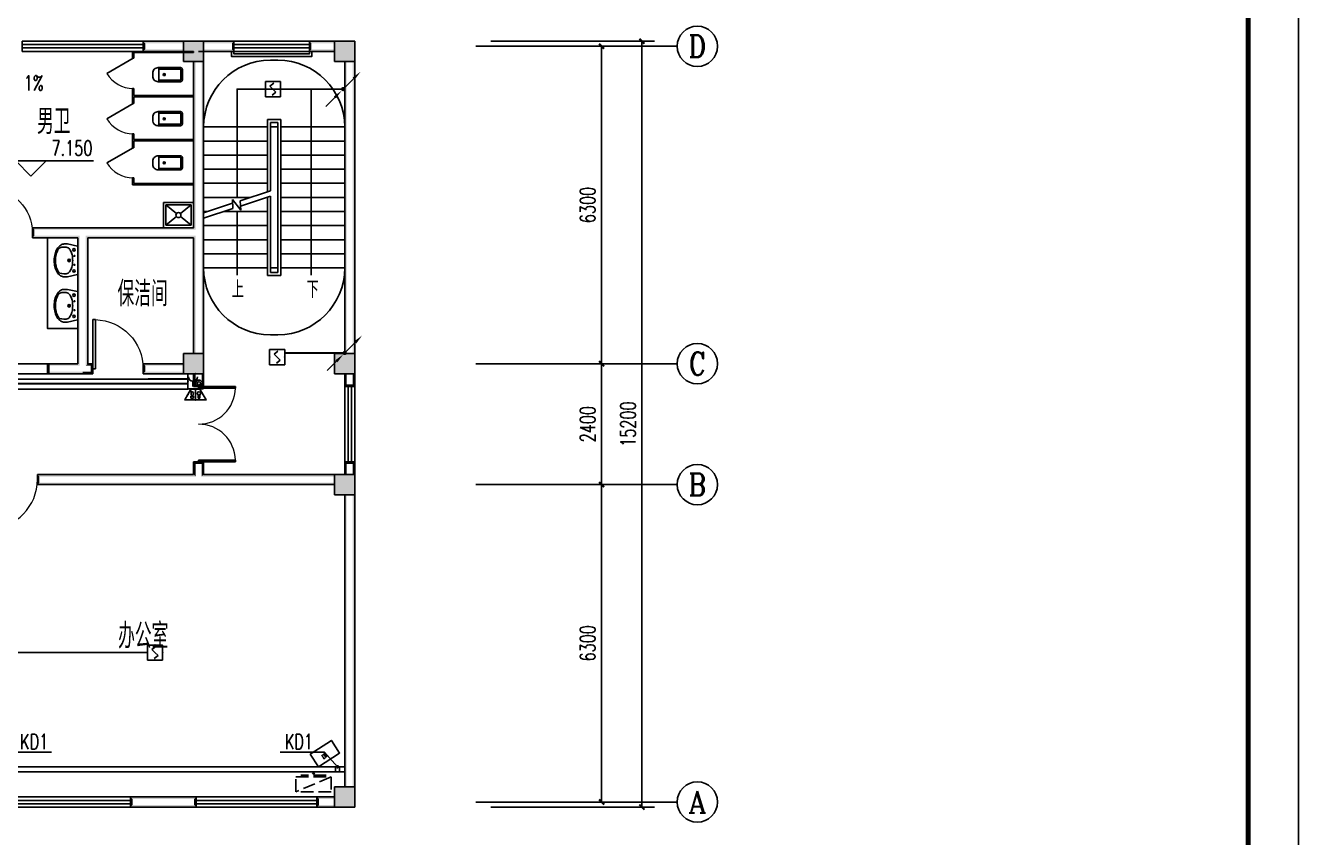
# Model space of a CAD drawing. Extents: x 6250600 to 6678662, y -692028 to -290561.
# Drawn here: x 6578165 to 6603438, y -497293 to -481174 of the extents above; entities that cross this region are included whole.
import ezdxf
from ezdxf.enums import TextEntityAlignment as Align

# ---------------------------------------------------------------- set-up
doc = ezdxf.new("R2010")
doc.units = 0
doc.header["$LTSCALE"] = 1000
doc.header["$MEASUREMENT"] = 0
doc.linetypes.add('DASH', pattern=[0.35, 0.25, -0.1])
doc.layers.get('0').update_dxf_attribs({"linetype": 'CONTINUOUS'})
doc.layers.get('Defpoints').update_dxf_attribs({"linetype": 'CONTINUOUS'})
for name, color, linetype in [('AXIS_TEXT', 7, 'CONTINUOUS'), ('EQUIP-消防', 3, 'CONTINUOUS'), ('LWIRE', 4, 'CONTINUOUS'), ('PUB_HATCH', 8, 'CONTINUOUS'), ('PUB_TITLE', 4, 'CONTINUOUS'), ('WIRE-消防', 5, 'CONTINUOUS'), ('WIRE-照明', 1, 'CONTINUOUS'), ('建筑底图', 251, 'CONTINUOUS')]:
    doc.layers.add(name, color=color, linetype=linetype)
doc.styles.add('_TCH_AXIS', font='COMPLEX', dxfattribs={"bigfont": 'GBCBIG'})
doc.styles.add('_TCH_DIM', font='SIMPLEX', dxfattribs={"bigfont": 'GBCBIG'})
doc.styles.add('_TCH_DIM_T3', font='SIMPLEX', dxfattribs={"width": 0.705882, "bigfont": 'GBCBIG'})
doc.styles.add('_TCH_LABEL', font='COMPLEX', dxfattribs={"bigfont": 'GBCBIG'})
doc.styles.add('COMPLEX', font='COMPLEX')
doc.styles.add('DIM_FONT', font='SIMPLEX', dxfattribs={"width": 0.7, "bigfont": 'GBCBIG'})
doc.styles.add('schuco', font='sceie.shx', dxfattribs={"width": 0.7, "bigfont": 'sceic.shx'})
doc.styles.get("Standard").update_dxf_attribs({"font": 'GBENOR', "bigfont": 'GBCBIG'})
doc.styles.add('TG_LINETYPE', font='SIMPLEX', dxfattribs={"width": 0.8, "height": 3, "bigfont": 'HZTXT'})
doc.linetypes.add('TG_F', pattern='A,2,-0.4,["F",TG_LINETYPE,S=0.1,R=0,X=-0.28,Y=-0.15],0', length=2.4)
doc.dimstyles.new('_TCH_ARCH&&100', dxfattribs={"dimtxt": 297.5, "dimasz": 100, "dimexe": 250, "dimexo": 300, "dimgap": 126.25, "dimtad": 1, "dimdec": 0, "dimzin": 0, "dimdsep": 46, "dimtxsty": '_TCH_DIM_T3', "dimblk": 'ARCHTICK', "dimcen": 0.09, "dimclrt": 7, "dimazin": 2, "dimtfac": 1, "dimtdec": 0, "dimtix": 1, "dimtmove": 2, "dimatfit": 3, "dimfxl": 0, "dimtolj": 1, "dimtzin": 0, "dimarcsym": 0})

# ---------------------------------------------------------------- blocks, each defined once
blk = doc.blocks.new('$Equip$00002649')
for p, q in [((-0.5, 0.5), (-0.5, -0.5)), ((0.5, 0.5), (-0.5, 0.5)), ((-0.2, 0.2), (0.05, 0.4)), ((0, 0), (-0.2, 0.2)), ((0, 0), (0.2, -0.2)), ((0.5, -0.5), (0.5, 0.5)), ((-0.5, -0.5), (0.5, -0.5)), ((0.2, -0.2), (-0.05, -0.4))]:
    blk.add_line(p, q)
at = {"const_width": 0.04}
blk.add_lwpolyline([(-0.5, 0.5), (0.5, 0.5), (0.5, -0.5), (-0.5, -0.5), (-0.5, 0.5), (0.5, 0.5)], dxfattribs=at)
for p in [(-0.5, 0), (0, 0.5), (0.5, 0), (0, -0.5)]:
    blk.add_point(p)
at = {"color": 7, "flags": 1}
for tag, height, p in [('A', 0.00002, (0, 0)), ('B', 0.4, (0.762, -0.208))]:
    blk.add_attdef(tag, text='', height=height, dxfattribs=at).set_placement(p, align=Align.MIDDLE_CENTER)
blk = doc.blocks.new('$equip$00002679')
for p, q in [((-0.3, 0.699), (-0.703, 0)), ((-0.703, 0), (0.703, 0)), ((-0.264, 0.249), (-0.304, 0.569)), ((-0.304, 0.569), (-0.128, 0.489)), ((-0.304, 0.249), (-0.304, 0.113)), ((-0.128, 0.249), (-0.304, 0.249)), ((-0.304, 0.113), (-0.128, 0.113)), ((0.3, 0.699), (-0.3, 0.699)), ((0.3, 0.699), (-0.3, 0.699)), ((-0.128, 0.489), (-0.168, 0.249)), ((-0.128, 0.113), (-0.128, 0.249)), ((0, 0.699), (0, 0)), ((0.174, 0.11), (0.174, 0.338)), ((0.294, 0.11), (0.174, 0.11)), ((0.294, 0.338), (0.294, 0.11)), ((0.703, 0), (0.3, 0.699))]:
    blk.add_line(p, q)
at = {"const_width": 0.0667}
for points in [[(-0.299, 0.699), (0.301, 0.699), (0.703, 0), (-0.702, 0), (-0.299, 0.699), (0.301, 0.699)], [(-0.3, 0.699), (0.3, 0.699), (0.703, 0), (-0.703, 0), (-0.3, 0.699), (0.3, 0.699)]]:
    blk.add_lwpolyline(points, dxfattribs=at)
blk.add_circle((0.234, 0.43), 0.111)
for p in [(-0.501, 0.349), (0, 0.699), (0, 0), (0.502, 0.349)]:
    blk.add_point(p)
at = {"color": 7, "flags": 1}
for tag, height, p in [('A', 0.00002, (0, 0)), ('B', 0.4, (0.961, 0.299))]:
    blk.add_attdef(tag, text='', height=height, dxfattribs=at).set_placement(p, align=Align.MIDDLE_CENTER)
blk = doc.blocks.new('$equip$00002655')
for p, q in [((-0.5, 1), (-0.5, 0)), ((0.5, 1), (-0.5, 1)), ((0.5, 0), (0.5, 1)), ((-0.5, 0), (0.5, 0)), ((-0.169, 0.5), (-0.169, 0.15))]:
    blk.add_line(p, q)
at = {"const_width": 0.0667}
blk.add_lwpolyline([(-0.5, 1), (0.5, 1), (0.5, 0), (-0.5, 0), (-0.5, 1), (0.5, 1)], dxfattribs=at)
for radius in [0.226, 0.113]:
    blk.add_circle((0.227, 0.36), radius)
blk.add_arc((-0.169, 0.8), 0.3, 180, 0)
for p in [(0, 1), (-0.5, 0.5), (0, 0), (0.5, 0.5)]:
    blk.add_point(p)
at = {"color": 7, "flags": 1}
for tag, height, p in [('A', 0.00002, (0, 0)), ('B', 0.4, (0.762, 0.292))]:
    blk.add_attdef(tag, text='', height=height, dxfattribs=at).set_placement(p, align=Align.MIDDLE_CENTER)
blk = doc.blocks.new('$TelecSys$00000081')
for p, q in [((0.104, 0.104), (0.104, 0.104)), ((-1.15, -1.15), (-0.55, -0.55)), ((-0.104, -0.104), (-0.104, -0.104))]:
    blk.add_line(p, q)
at = {"const_width": 0.142}
blk.add_lwpolyline([(0.071, 0, 1), (-0.071, 0, 1)], format="xyb", close=True, dxfattribs=at)
blk.add_solid([(-0.62, -0.48), (-0.48, -0.62), (-0.1, -0.1)])
at = {"width": 0.8, "flags": 9}
blk.add_attdef('A', (0, 0), '', height=0.00002, rotation=180, dxfattribs=at)
blk = doc.blocks.new('$TelecSys$00000079')
for p, q in [((0.7, 0.7), (0, 0)), ((0.104, 0.104), (0.104, 0.104)), ((-0.104, -0.104), (-0.104, -0.104))]:
    blk.add_line(p, q)
at = {"const_width": 0.142}
blk.add_lwpolyline([(-0.071, 0, 1), (0.071, 0, 1)], format="xyb", close=True, dxfattribs=at)
blk.add_solid([(0.63, 0.77), (0.77, 0.63), (1.15, 1.15)])
at = {"width": 0.8, "flags": 9}
blk.add_attdef('A', (0, 0), '', height=0.00002, dxfattribs=at)
blk = doc.blocks.new('_AXISO')
blk.add_circle((0, 0), 0.5)
at = {"layer": 'AXIS_TEXT', "style": 'COMPLEX', "width": 1.041667}
blk.add_attdef('A', text='', height=0.56, dxfattribs=at).set_placement((-0.25, -0.28), (0.25, -0.28), align=Align.FIT)
blk = doc.blocks.new('_LV12')
for p, q in [((-250, -50), (-39, -219)), ((39, -219), (250, -50)), ((-250, -450), (-39, -281)), ((39, -281), (250, -450))]:
    blk.add_line(p, q)
for points in [[(300, -500), (300, 0), (-300, 0), (-300, -500)], [(250, -450), (250, -50), (-250, -50), (-250, -450)]]:
    blk.add_lwpolyline(points, close=True)
blk.add_circle((0, -250), 50)
blk = doc.blocks.new('$plan$00000344')
for p, q in [((-280, -10), (-280, 0)), ((280, 0), (280, -10)), ((-251, -189), (-251, -186)), ((-248, -183), (-250, -185))]:
    blk.add_line(p, q)
for points in [[(-280, 0), (280, 0)], [(-326, -200), (-280, -5)], [(326, -204), (280, -5)]]:
    blk.add_lwpolyline(points)
for points in [[(-326, -200, 0.008223), (-326, -204, 0.149285)], [(253, -188, 0.098208), (193, -141, 0.066287), (110, -111, 0.052428), (0, -100, 0.052428), (-110, -111, 0.066287), (-193, -141, 0.093876), (-251, -186, 0.171377)], [(-326, -266, 0.149285), (-304, -337, 0.107079), (-231, -408, 0.075625), (-131, -450, 0.062436), (-1, -467, 0.062436), (130, -452, 0.075625), (230, -410, 0.107079), (304, -339, 0.149285), (326, -268, 0.005205), (326, -266, 0.086596)], [(-250, -358, 0.091341), (-193, -401, 0.066287), (-110, -431, 0.052428), (0, -442, 0.052428), (110, -431, 0.066287), (193, -401, 0.091756), (250, -358, 0.171377)]]:
    blk.add_lwpolyline(points, format="xyb")
at = {"flags": 128}
for points in [[(-326, -204), (-326, -268)], [(326, -204), (326, -268)]]:
    blk.add_lwpolyline(points, dxfattribs=at)
for points in [[(-253, -188, 0.172546), (-250, -358, 0.726395)], [(253, -188, -0.172546), (250, -358, -0.726395)]]:
    blk.add_lwpolyline(points, format="xyb", dxfattribs=at)
for centre, radius in [((-210, -75), 24), ((-210, -75), 24), ((-210, -75), 24), ((-90, -65), 10), ((0, -170), 25), ((90, -65), 10), ((210, -75), 24)]:
    blk.add_circle(centre, radius)
at = {"lineweight": 13}
blk.add_circle((0, -170), 15, dxfattribs=at)
blk.add_arc((-250, -186), 1, 131.3224, 180)
blk = doc.blocks.new('$lvtry$00000200')
at = {"color": 0}
for p, q in [((-110, -40), (-110, -470)), ((100, -30), (-100, -30)), ((110, -470), (110, -40))]:
    blk.add_line(p, q, dxfattribs=at)
blk.add_lwpolyline([(100, 0), (-100, 0, 0.414214), (-140, -40), (-140, -480, 0.414214), (-30, -590), (30, -590, 0.414214), (140, -480), (140, -40, 0.414214)], format="xyb", close=True, dxfattribs=at)
blk.add_lwpolyline([(140, -470), (-140, -470)], dxfattribs=at)
blk.add_circle((0, -359), 20, dxfattribs=at)
for centre, start, end in [((-100, -40), 90, 180), ((100, -40), 0, 90)]:
    blk.add_arc(centre, 10, start, end, dxfattribs=at)
for p in [(0, 0), (0, -359)]:
    blk.add_point(p, dxfattribs=at)
blk = doc.blocks.new('$TCHSYS$APDOOR2D')
blk.add_line((0.5, 0), (0, 0.866))
at = {"lineweight": 13}
blk.add_arc((0.5, 0), 1, 120, 180, dxfattribs=at)
blk = doc.blocks.new('A$C2E081725')
at = {"linetype": 'DASH'}
for p, q in [((700, 94), (0, 394)), ((600, 64), (100, 64)), ((138, 94), (138, 64)), ((350, 8), (327, 39)), ((350, 49), (350, 0)), ((350, 8), (373, 39)), ((563, 94), (563, 64))]:
    blk.add_line(p, q, dxfattribs=at)
blk.add_lwpolyline([(0, 394), (0, 94), (700, 94), (700, 394)], close=True, dxfattribs=at)
blk = doc.blocks.new('_ArchTick')
at = {"color": 0, "linetype": 'ByBlock', "const_width": 0.4}
blk.add_lwpolyline([(-0.5, -0.5), (0.5, 0.5)], dxfattribs=at)
blk = doc.blocks.new('*D579')
at = {"layer": 'Defpoints', "color": 0, "transparency": 16777216}
for p in [(6587103, -481488), (6590403, -481488), (6587103, -496688)]:
    blk.add_point(p, dxfattribs=at)
at = {"layer": '建筑底图', "color": 0, "lineweight": -2, "transparency": 16777216}
for p, q in [((6587403, -481488), (6590653, -481488)), ((6590403, -496688), (6590403, -481488)), ((6587403, -496688), (6590653, -496688))]:
    blk.add_line(p, q, dxfattribs=at)
at = {"layer": '建筑底图', "color": 0, "lineweight": -2, "transparency": 16777216, "xscale": 100, "yscale": 100, "zscale": 100}
for p, rotation in [((6590403, -481488), 90), ((6590403, -496688), 270)]:
    blk.add_blockref('_ArchTick', p, dxfattribs=dict(at, rotation=rotation))
at = {"layer": '建筑底图', "color": 7, "transparency": 16777216, "insert": (6590128, -489088), "char_height": 297.5, "attachment_point": 5, "rotation": 90, "style": '_TCH_DIM_T3'}
blk.add_mtext('\\A1;15200', dxfattribs=at)
blk = doc.blocks.new('*D580')
at = {"layer": 'Defpoints', "color": 0, "transparency": 16777216}
for p in [(6587103, -490288), (6589603, -490288), (6587103, -496588)]:
    blk.add_point(p, dxfattribs=at)
at = {"layer": '建筑底图', "color": 0, "lineweight": -2, "transparency": 16777216}
for p, q in [((6587403, -490288), (6589853, -490288)), ((6589603, -496588), (6589603, -490288)), ((6587403, -496588), (6589853, -496588))]:
    blk.add_line(p, q, dxfattribs=at)
at = {"layer": '建筑底图', "color": 0, "lineweight": -2, "transparency": 16777216, "xscale": 100, "yscale": 100, "zscale": 100}
for p, rotation in [((6589603, -490288), 90), ((6589603, -496588), 270)]:
    blk.add_blockref('_ArchTick', p, dxfattribs=dict(at, rotation=rotation))
at = {"layer": '建筑底图', "color": 7, "transparency": 16777216, "insert": (6589328, -493438), "char_height": 297.5, "attachment_point": 5, "rotation": 90, "style": '_TCH_DIM_T3'}
blk.add_mtext('\\A1;6300', dxfattribs=at)
blk = doc.blocks.new('*D581')
at = {"layer": 'Defpoints', "color": 0, "transparency": 16777216}
for p in [(6587103, -487888), (6589603, -487888), (6587103, -490288)]:
    blk.add_point(p, dxfattribs=at)
at = {"layer": '建筑底图', "color": 0, "lineweight": -2, "transparency": 16777216}
for p, q in [((6587403, -487888), (6589853, -487888)), ((6589603, -490288), (6589603, -487888)), ((6587403, -490288), (6589853, -490288))]:
    blk.add_line(p, q, dxfattribs=at)
at = {"layer": '建筑底图', "color": 0, "lineweight": -2, "transparency": 16777216, "xscale": 100, "yscale": 100, "zscale": 100}
for p, rotation in [((6589603, -487888), 90), ((6589603, -490288), 270)]:
    blk.add_blockref('_ArchTick', p, dxfattribs=dict(at, rotation=rotation))
at = {"layer": '建筑底图', "color": 7, "transparency": 16777216, "insert": (6589328, -489088), "char_height": 297.5, "attachment_point": 5, "rotation": 90, "style": '_TCH_DIM_T3'}
blk.add_mtext('\\A1;2400', dxfattribs=at)
blk = doc.blocks.new('*D582')
at = {"layer": 'Defpoints', "color": 0, "transparency": 16777216}
for p in [(6587103, -481588), (6589603, -481588), (6587103, -487888)]:
    blk.add_point(p, dxfattribs=at)
at = {"layer": '建筑底图', "color": 0, "lineweight": -2, "transparency": 16777216}
for p, q in [((6587403, -481588), (6589853, -481588)), ((6589603, -487888), (6589603, -481588)), ((6587403, -487888), (6589853, -487888))]:
    blk.add_line(p, q, dxfattribs=at)
at = {"layer": '建筑底图', "color": 0, "lineweight": -2, "transparency": 16777216, "xscale": 100, "yscale": 100, "zscale": 100}
for p, rotation in [((6589603, -481588), 90), ((6589603, -487888), 270)]:
    blk.add_blockref('_ArchTick', p, dxfattribs=dict(at, rotation=rotation))
at = {"layer": '建筑底图', "color": 7, "transparency": 16777216, "insert": (6589328, -484738), "char_height": 297.5, "attachment_point": 5, "rotation": 90, "style": '_TCH_DIM_T3'}
blk.add_mtext('\\A1;6300', dxfattribs=at)
blk = doc.blocks.new('$DorLib2D$00000002')
for p, q in [((-0.5, 0), (-0.5, 0.4875)), ((-0.475, 0.4875), (-0.5, 0.4875)), ((-0.475, 0), (-0.475, 0.4875)), ((0.475, 0), (0.475, 0.4875)), ((0.475, 0.4875), (0.5, 0.4875)), ((0.5, 0), (0.5, 0.4875)), ((-0.5, 0), (-0.475, 0)), ((0.5, 0), (0.475, 0))]:
    blk.add_line(p, q)
at = {"lineweight": 13}
for centre, start, end in [((-0.4875, 0), 0, 88.53072), ((0.4875, 0), 91.46928, 180)]:
    blk.add_arc(centre, 0.4875, start, end, dxfattribs=at)
blk = doc.blocks.new('_FZH')
blk.add_lwpolyline([(-0.5, -0.5), (0.5, -0.5), (0.5, 0.5), (-0.5, 0.5)], close=True)
at = {"layer": 'PUB_HATCH'}
blk.add_solid([(-0.5, -0.5), (0.5, -0.5), (-0.5, 0.5), (0.5, 0.5)], dxfattribs=at)
blk = doc.blocks.new('$DorLib2D$00000001')
for p, q in [((0.45, 0.975), (0.5, 0.975)), ((0.45, 0), (0.45, 0.975)), ((0.5, 0), (0.5, 0.975)), ((0.5, 0), (0.45, 0))]:
    blk.add_line(p, q)
at = {"lineweight": 13}
blk.add_arc((0.475, 0), 0.975, 91.4693, 180, dxfattribs=at)
blk = doc.blocks.new('$WINLIB2D$00000001')
at = {"color": 0}
for points in [[(-0.5, 0.5), (-0.5, -0.5)], [(-0.5, 0.5), (0.5, 0.5)], [(0.5, -0.5), (0.5, 0.5)], [(0.5, 0.167), (-0.5, 0.167)], [(0.5, -0.167), (-0.5, -0.167)], [(-0.5, -0.5), (0.5, -0.5)]]:
    blk.add_lwpolyline(points, dxfattribs=at)
blk = doc.blocks.new('$TCHSYS$WIN2D')
for p, q in [((-0.5, 0.5), (0.5, 0.5)), ((-0.5, 0.5), (-0.5, -0.5)), ((0.5, 0.5), (0.5, -0.5)), ((0.5, 0.167), (-0.5, 0.167)), ((0.5, -0.167), (-0.5, -0.167)), ((-0.5, -0.5), (0.5, -0.5))]:
    blk.add_line(p, q)

msp = doc.modelspace()

# ---------------------------------------------------------------- hatches: boundary and pattern name
at = {"layer": '建筑底图'}
for points in [[(6581302.6, -481527.6), (6581302.6, -481487.6), (6580502.6, -481487.6), (6580542.6, -481527.6)], [(6580502.6, -481487.6), (6580502.6, -481687.6), (6580542.6, -481647.6), (6580542.6, -481527.6)], [(6581302.6, -481687.6), (6581302.6, -481647.6), (6580542.6, -481647.6), (6580502.6, -481687.6)], [(6581702.6, -481487.6), (6581302.6, -481487.6), (6581342.6, -481527.6), (6581662.6, -481527.6)], [(6581302.6, -481487.6), (6581302.6, -481887.6), (6581342.6, -481847.6), (6581342.6, -481527.6)], [(6581702.6, -481887.6), (6581702.6, -481487.6), (6581662.6, -481527.6), (6581662.6, -481847.6)], [(6581702.6, -481487.6), (6581702.6, -481527.6), (6582262.6, -481527.6), (6582302.6, -481487.6)], [(6581702.6, -481647.6), (6581702.6, -481687.6), (6582302.6, -481687.6), (6582262.6, -481647.6)], [(6582302.6, -481687.6), (6582302.6, -481487.6), (6582262.6, -481527.6), (6582262.6, -481647.6)], [(6584302.6, -481527.6), (6584302.6, -481487.6), (6583802.6, -481487.6), (6583842.6, -481527.6)], [(6583802.6, -481487.6), (6583802.6, -481687.6), (6583842.6, -481647.6), (6583842.6, -481527.6)], [(6584302.6, -481687.6), (6584302.6, -481647.6), (6583842.6, -481647.6), (6583802.6, -481687.6)], [(6584702.6, -481487.6), (6584302.6, -481487.6), (6584342.6, -481527.6), (6584662.6, -481527.6)], [(6584302.6, -481487.6), (6584302.6, -481887.6), (6584342.6, -481847.6), (6584342.6, -481527.6)], [(6584702.6, -481887.6), (6584702.6, -481487.6), (6584662.6, -481527.6), (6584662.6, -481847.6)], [(6581302.6, -481887.6), (6581702.6, -481887.6), (6581662.6, -481847.6), (6581342.6, -481847.6)], [(6581542.6, -481887.6), (6581502.6, -481887.6), (6581502.6, -485187.6), (6581542.6, -485227.6)], [(6581702.6, -481887.6), (6581662.6, -481887.6), (6581662.6, -485287.6), (6581702.6, -485287.6)], [(6584302.6, -481887.6), (6584702.6, -481887.6), (6584662.6, -481847.6), (6584342.6, -481847.6)], [(6584502.6, -487687.6), (6584542.6, -487687.6), (6584542.6, -481887.6), (6584502.6, -481887.6)], [(6584662.6, -487687.6), (6584702.6, -487687.6), (6584702.6, -481887.6), (6584662.6, -481887.6)], [(6578802.6, -485187.6), (6578302.6, -485187.6), (6578342.6, -485227.6), (6578802.6, -485227.6)], [(6578302.6, -485187.6), (6578302.6, -485387.6), (6578342.6, -485347.6), (6578342.6, -485227.6)], [(6579302.6, -485187.6), (6578802.6, -485187.6), (6578802.6, -485227.6), (6579302.6, -485227.6)], [(6581502.6, -485187.6), (6579302.6, -485187.6), (6579302.6, -485227.6), (6581542.6, -485227.6)], [(6578302.6, -485387.6), (6578802.6, -485387.6), (6578802.6, -485347.6), (6578342.6, -485347.6)], [(6579202.6, -485387.6), (6578802.6, -485387.6), (6578802.6, -485347.6), (6579242.6, -485347.6)], [(6579202.6, -487887.6), (6579202.6, -485387.6), (6579242.6, -485347.6), (6579242.6, -487927.6)], [(6579402.6, -487887.6), (6579402.6, -485387.6), (6579362.6, -485347.6), (6579362.6, -487927.6)], [(6581502.6, -485387.6), (6579402.6, -485387.6), (6579362.6, -485347.6), (6581542.6, -485347.6)], [(6581502.6, -487687.6), (6581542.6, -487687.6), (6581542.6, -485347.6), (6581502.6, -485387.6)], [(6581662.6, -487687.6), (6581702.6, -487687.6), (6581702.6, -485287.6), (6581662.6, -485287.6)], [(6581702.6, -487687.6), (6581302.6, -487687.6), (6581342.6, -487727.6), (6581662.6, -487727.6)], [(6581302.6, -487687.6), (6581302.6, -488087.6), (6581342.6, -488047.6), (6581342.6, -487727.6)], [(6581702.6, -488087.6), (6581702.6, -487687.6), (6581662.6, -487727.6), (6581662.6, -488047.6)], [(6584702.6, -487687.6), (6584302.6, -487687.6), (6584342.6, -487727.6), (6584662.6, -487727.6)], [(6584302.6, -487687.6), (6584302.6, -488087.6), (6584342.6, -488047.6), (6584342.6, -487727.6)], [(6584702.6, -488087.6), (6584702.6, -487687.6), (6584662.6, -487727.6), (6584662.6, -488047.6)], [(6579202.6, -487887.6), (6578602.6, -487887.6), (6578602.6, -487927.6), (6579242.6, -487927.6)], [(6578602.6, -488087.6), (6578602.6, -487887.6), (6578642.6, -487887.6), (6578642.6, -488087.6)], [(6579502.6, -487887.6), (6579402.6, -487887.6), (6579362.6, -487927.6), (6579462.6, -487927.6)], [(6579502.6, -488087.6), (6579502.6, -487887.6), (6579462.6, -487927.6), (6579462.6, -488047.6)], [(6581302.6, -487927.6), (6581302.6, -487887.6), (6580502.6, -487887.6), (6580542.6, -487927.6)], [(6580502.6, -487887.6), (6580502.6, -488087.6), (6580542.6, -488047.6), (6580542.6, -487927.6)], [(6579302.6, -488087.6), (6578602.6, -488087.6), (6578602.6, -488047.6), (6579302.6, -488047.6)], [(6579302.6, -488087.6), (6579502.6, -488087.6), (6579462.6, -488047.6), (6579302.6, -488047.6)], [(6581302.6, -488087.6), (6581302.6, -488047.6), (6580542.6, -488047.6), (6580502.6, -488087.6)], [(6581302.6, -488087.6), (6581702.6, -488087.6), (6581662.6, -488047.6), (6581342.6, -488047.6)], [(6581542.6, -488087.6), (6581502.6, -488087.6), (6581502.6, -488337.6), (6581542.6, -488297.6)], [(6581702.6, -488087.6), (6581662.6, -488087.6), (6581662.6, -488297.6), (6581702.6, -488337.6)], [(6584302.6, -488087.6), (6584702.6, -488087.6), (6584662.6, -488047.6), (6584342.6, -488047.6)], [(6584542.6, -488087.6), (6584502.6, -488087.6), (6584502.6, -488337.6), (6584542.6, -488297.6)], [(6584702.6, -488087.6), (6584662.6, -488087.6), (6584662.6, -488297.6), (6584702.6, -488337.6)], [(6581502.6, -488337.6), (6581702.6, -488337.6), (6581662.6, -488297.6), (6581542.6, -488297.6)], [(6584502.6, -488337.6), (6584702.6, -488337.6), (6584662.6, -488297.6), (6584542.6, -488297.6)], [(6581702.6, -489837.6), (6581502.6, -489837.6), (6581542.6, -489877.6), (6581662.6, -489877.6)], [(6581502.6, -489837.6), (6581502.6, -490087.6), (6581542.6, -490127.6), (6581542.6, -489877.6)], [(6581702.6, -490087.6), (6581702.6, -489837.6), (6581662.6, -489877.6), (6581662.6, -490127.6)], [(6584702.6, -489837.6), (6584502.6, -489837.6), (6584542.6, -489877.6), (6584662.6, -489877.6)], [(6584502.6, -490087.6), (6584542.6, -490087.6), (6584542.6, -489877.6), (6584502.6, -489837.6)], [(6584662.6, -490087.6), (6584702.6, -490087.6), (6584702.6, -489837.6), (6584662.6, -489877.6)], [(6581502.6, -490087.6), (6578402.6, -490087.6), (6578442.6, -490127.6), (6581542.6, -490127.6)], [(6578402.6, -490087.6), (6578402.6, -490287.6), (6578442.6, -490247.6), (6578442.6, -490127.6)], [(6578402.6, -490287.6), (6581602.6, -490287.6), (6581602.6, -490247.6), (6578442.6, -490247.6)], [(6584302.6, -490287.6), (6584302.6, -490247.6), (6581602.6, -490247.6), (6581602.6, -490287.6)], [(6584302.6, -490127.6), (6584302.6, -490087.6), (6581702.6, -490087.6), (6581662.6, -490127.6)], [(6584702.6, -490087.6), (6584302.6, -490087.6), (6584342.6, -490127.6), (6584662.6, -490127.6)], [(6584302.6, -490087.6), (6584302.6, -490487.6), (6584342.6, -490447.6), (6584342.6, -490127.6)], [(6584702.6, -490487.6), (6584702.6, -490087.6), (6584662.6, -490127.6), (6584662.6, -490447.6)], [(6584302.6, -490487.6), (6584702.6, -490487.6), (6584662.6, -490447.6), (6584342.6, -490447.6)], [(6584502.6, -496287.6), (6584542.6, -496287.6), (6584542.6, -490487.6), (6584502.6, -490487.6)], [(6584662.6, -496287.6), (6584702.6, -496287.6), (6584702.6, -490487.6), (6584662.6, -490487.6)], [(6584702.6, -496287.6), (6584302.6, -496287.6), (6584342.6, -496327.6), (6584662.6, -496327.6)], [(6584302.6, -496287.6), (6584302.6, -496687.6), (6584342.6, -496647.6), (6584342.6, -496327.6)], [(6584702.6, -496687.6), (6584702.6, -496287.6), (6584662.6, -496327.6), (6584662.6, -496647.6)], [(6580902.6, -496487.6), (6580252.6, -496487.6), (6580292.6, -496527.6), (6580902.6, -496527.6)], [(6580252.6, -496487.6), (6580252.6, -496687.6), (6580292.6, -496647.6), (6580292.6, -496527.6)], [(6581552.6, -496487.6), (6580902.6, -496487.6), (6580902.6, -496527.6), (6581512.6, -496527.6)], [(6581552.6, -496687.6), (6581552.6, -496487.6), (6581512.6, -496527.6), (6581512.6, -496647.6)], [(6584302.6, -496527.6), (6584302.6, -496487.6), (6583952.6, -496487.6), (6583992.6, -496527.6)], [(6583952.6, -496487.6), (6583952.6, -496687.6), (6583992.6, -496647.6), (6583992.6, -496527.6)], [(6580252.6, -496687.6), (6580902.6, -496687.6), (6580902.6, -496647.6), (6580292.6, -496647.6)], [(6580902.6, -496687.6), (6581552.6, -496687.6), (6581512.6, -496647.6), (6580902.6, -496647.6)], [(6584302.6, -496687.6), (6584302.6, -496647.6), (6583992.6, -496647.6), (6583952.6, -496687.6)], [(6584302.6, -496687.6), (6584702.6, -496687.6), (6584662.6, -496647.6), (6584342.6, -496647.6)]]:
    msp.add_hatch(color=256, dxfattribs=at).paths.add_polyline_path(points)

# ---------------------------------------------------------------- linework, layer by layer
at = {"layer": 'PUB_TITLE', "color": 4}
msp.add_lwpolyline([(6544037.7, -512141.8), (6603437.7, -512141.8), (6603437.7, -470141.8), (6544037.7, -470141.8)], close=True, dxfattribs=at)
at = {"layer": 'PUB_TITLE', "color": 4, "const_width": 100}
msp.add_lwpolyline([(6546537.7, -511141.8), (6602437.7, -511141.8), (6602437.7, -471141.8), (6546537.7, -471141.8)], close=True, dxfattribs=at)
at = {"layer": 'WIRE-消防', "color": 5, "linetype": 'Continuous', "const_width": 35}
for points in [[(6584502.6, -482437.6), (6583227.9, -482437.6)], [(6584502.6, -487674.4), (6583313.1, -487674.4)], [(6570628.5, -488391), (6581397.4, -488391)], [(6580577.1, -493621.6), (6575626.2, -493621.6)]]:
    msp.add_lwpolyline(points, dxfattribs=at)
at = {"layer": 'WIRE-消防', "color": 3, "linetype": 'TG_F', "const_width": 35}
msp.add_lwpolyline([(6570589.3, -488284.1), (6581397.4, -488284.1)], dxfattribs=at)
at = {"layer": 'WIRE-照明', "color": 1, "linetype": 'DASH', "const_width": 35}
msp.add_lwpolyline([(6570576.6, -488195.4), (6581397.4, -488192)], dxfattribs=at)
at = {"layer": '建筑底图'}
for p, q in [((6581502.6, -481687.6), (6580290.1, -481687.6)), ((6580290.1, -481687.6), (6580290.1, -481825.1)), ((6581302.6, -481487.6), (6580502.6, -481487.6)), ((6580502.6, -481487.6), (6580502.6, -481687.6)), ((6580502.6, -481687.6), (6581302.6, -481687.6)), ((6581502.6, -481712.6), (6581502.6, -481687.6)), ((6584302.6, -481687.6), (6581602.6, -481687.6)), ((6582302.6, -481487.6), (6581702.6, -481487.6)), ((6581702.6, -481687.6), (6582302.6, -481687.6)), ((6584302.6, -481687.6), (6581702.6, -481687.6)), ((6581702.6, -481687.6), (6581702.6, -483187.6)), ((6582302.6, -481687.6), (6582302.6, -481487.6)), ((6584302.6, -481487.6), (6583802.6, -481487.6)), ((6583802.6, -481487.6), (6583802.6, -481687.6)), ((6583802.6, -481687.6), (6584302.6, -481687.6)), ((6587102.6, -481587.6), (6591102.6, -481587.6)), ((6580290.1, -481825.1), (6580315.1, -481825.1)), ((6581502.6, -481712.6), (6580315.1, -481712.6)), ((6580315.1, -481825.1), (6580315.1, -481712.6)), ((6581502.6, -485187.6), (6581502.6, -481887.6)), ((6581702.6, -485287.6), (6581702.6, -481887.6)), ((6583027.6, -481862.6), (6583177.6, -481862.6)), ((6584502.6, -483087.6), (6584502.6, -481887.6)), ((6584502.6, -481887.6), (6584502.6, -487687.6)), ((6584502.6, -483187.6), (6584502.6, -481887.6)), ((6584702.6, -481887.6), (6584702.6, -487687.6)), ((6580290.1, -482425.1), (6580290.1, -482575.1)), ((6580315.1, -482425.1), (6580290.1, -482425.1)), ((6580315.1, -482562.6), (6580315.1, -482425.1)), ((6580290.1, -482575.1), (6580290.1, -482725.1)), ((6581502.6, -482562.6), (6580315.1, -482562.6)), ((6580315.1, -482725.1), (6580315.1, -482587.6)), ((6581502.6, -482587.6), (6580315.1, -482587.6)), ((6581502.6, -482587.6), (6581502.6, -482562.6)), ((6580290.1, -482725.1), (6580315.1, -482725.1)), ((6581702.6, -484890.9), (6581702.6, -483187.6)), ((6581702.6, -483187.6), (6582967.6, -483187.6)), ((6581702.6, -483187.6), (6582967.6, -483187.6)), ((6582967.6, -484478.7), (6582967.6, -483037.6)), ((6582967.6, -483037.6), (6583237.6, -483037.6)), ((6583027.6, -484459.1), (6583027.6, -483097.6)), ((6583027.6, -483097.6), (6583177.6, -483097.6)), ((6583027.6, -484459.1), (6583027.6, -483187.6)), ((6583027.6, -483187.6), (6583177.6, -483187.6)), ((6583177.6, -483097.6), (6583177.6, -486077.6)), ((6583177.6, -483187.6), (6583177.6, -485987.6)), ((6583237.6, -483037.6), (6583237.6, -486137.6)), ((6584502.6, -483187.6), (6583237.6, -483187.6)), ((6583237.6, -483187.6), (6584502.6, -483187.6)), ((6584502.6, -483187.6), (6584502.6, -485987.6)), ((6580290.1, -483325.1), (6580290.1, -483450.1)), ((6580315.1, -483325.1), (6580290.1, -483325.1)), ((6580290.1, -483450.1), (6580290.1, -483600.1)), ((6580315.1, -483437.6), (6580315.1, -483325.1)), ((6581502.6, -483437.6), (6580315.1, -483437.6)), ((6581502.6, -483462.6), (6581502.6, -483437.6)), ((6580290.1, -483600.1), (6580315.1, -483600.1)), ((6580315.1, -483600.1), (6580315.1, -483462.6)), ((6581502.6, -483462.6), (6580315.1, -483462.6)), ((6581702.6, -483467.6), (6582967.6, -483467.6)), ((6584502.6, -483467.6), (6583237.6, -483467.6)), ((6578274.1, -484162.8), (6577974.1, -483862.8)), ((6577974.1, -483862.8), (6579514.3, -483862.8)), ((6578274.1, -484162.8), (6578574.1, -483862.8)), ((6581702.6, -483747.6), (6582967.6, -483747.6)), ((6584502.6, -483747.6), (6583237.6, -483747.6)), ((6580290.1, -484200.1), (6580290.1, -484337.6)), ((6580315.1, -484200.1), (6580290.1, -484200.1)), ((6580315.1, -484312.6), (6580315.1, -484200.1)), ((6581702.6, -484027.6), (6582967.6, -484027.6)), ((6584502.6, -484027.6), (6583237.6, -484027.6)), ((6581502.6, -484337.6), (6580290.1, -484337.6)), ((6581502.6, -484312.6), (6580315.1, -484312.6)), ((6581502.6, -484337.6), (6581502.6, -484312.6)), ((6581702.6, -484307.6), (6582967.6, -484307.6)), ((6582428.8, -484654.3), (6583027.6, -484459.1)), ((6584502.6, -484307.6), (6583237.6, -484307.6)), ((6581702.6, -484587.6), (6582633.3, -484587.6)), ((6581702.6, -484890.9), (6582276.9, -484703.7)), ((6582282.4, -484807.1), (6582272.9, -484628.9)), ((6582272.9, -484628.9), (6582438.7, -484840.8)), ((6582438.7, -484840.8), (6582428.8, -484654.3)), ((6582434.3, -484757.6), (6583027.6, -484564.3)), ((6582956, -484587.6), (6582967.6, -484587.6)), ((6582967.6, -486137.6), (6582967.6, -484583.8)), ((6583027.6, -485987.6), (6583027.6, -484564.3)), ((6583027.6, -486077.6), (6583027.6, -484564.3)), ((6584502.6, -484587.6), (6583237.6, -484587.6)), ((6581702.6, -484996.1), (6582282.4, -484807.1)), ((6581702.6, -484867.6), (6581774.1, -484867.6)), ((6582096.9, -484867.6), (6582967.6, -484867.6)), ((6584502.6, -484867.6), (6583237.6, -484867.6)), ((6578802.6, -485187.6), (6578302.6, -485187.6)), ((6578302.6, -485187.6), (6578302.6, -485387.6)), ((6579302.6, -485187.6), (6578802.6, -485187.6)), ((6581502.6, -485187.6), (6579302.6, -485187.6)), ((6581702.6, -485987.6), (6581702.6, -484996.1)), ((6581702.6, -485147.6), (6582967.6, -485147.6)), ((6584502.6, -485147.6), (6583237.6, -485147.6)), ((6578302.6, -485387.6), (6578802.6, -485387.6)), ((6579202.6, -485387.6), (6578802.6, -485387.6)), ((6579202.6, -487887.6), (6579202.6, -485387.6)), ((6579402.6, -487887.6), (6579402.6, -485387.6)), ((6581502.6, -485387.6), (6579402.6, -485387.6)), ((6581502.6, -487687.6), (6581502.6, -485387.6)), ((6581702.6, -487687.6), (6581702.6, -485287.6)), ((6581702.6, -485427.6), (6582967.6, -485427.6)), ((6584502.6, -485427.6), (6583237.6, -485427.6)), ((6581702.6, -485707.6), (6582967.6, -485707.6)), ((6584502.6, -485707.6), (6583237.6, -485707.6)), ((6581702.6, -485987.6), (6582967.6, -485987.6)), ((6583027.6, -485987.6), (6583177.6, -485987.6)), ((6584502.6, -485987.6), (6583237.6, -485987.6)), ((6583237.6, -486137.6), (6582967.6, -486137.6)), ((6583177.6, -486077.6), (6583027.6, -486077.6)), ((6583027.6, -487312.6), (6583177.6, -487312.6)), ((6577402.6, -487887.6), (6578602.6, -487887.6)), ((6579202.6, -487887.6), (6578602.6, -487887.6)), ((6578602.6, -488087.6), (6578602.6, -487887.6)), ((6579502.6, -487887.6), (6579402.6, -487887.6)), ((6579502.6, -488087.6), (6579502.6, -487887.6)), ((6581302.6, -487887.6), (6580502.6, -487887.6)), ((6580502.6, -487887.6), (6580502.6, -488087.6)), ((6587102.6, -487887.6), (6591102.6, -487887.6)), ((6578602.6, -488087.6), (6577402.6, -488087.6)), ((6579302.6, -488087.6), (6578602.6, -488087.6)), ((6579302.6, -488087.6), (6579502.6, -488087.6)), ((6580502.6, -488087.6), (6581302.6, -488087.6)), ((6581502.6, -488087.6), (6581502.6, -488337.6)), ((6581702.6, -488337.6), (6581702.6, -488087.6)), ((6584502.6, -488087.6), (6584502.6, -488337.6)), ((6584702.6, -488337.6), (6584702.6, -488087.6)), ((6581502.6, -488337.6), (6581702.6, -488337.6)), ((6584502.6, -488337.6), (6584702.6, -488337.6)), ((6581702.6, -489837.6), (6581502.6, -489837.6)), ((6581502.6, -489837.6), (6581502.6, -490087.6)), ((6581702.6, -490087.6), (6581702.6, -489837.6)), ((6584702.6, -489837.6), (6584502.6, -489837.6)), ((6584502.6, -489837.6), (6584502.6, -490087.6)), ((6584702.6, -490087.6), (6584702.6, -489837.6)), ((6581502.6, -490087.6), (6578402.6, -490087.6)), ((6578402.6, -490087.6), (6578402.6, -490287.6)), ((6581702.6, -490087.6), (6584302.6, -490087.6)), ((6578402.6, -490287.6), (6581602.6, -490287.6)), ((6581602.6, -490287.6), (6584302.6, -490287.6)), ((6584502.6, -490487.6), (6584502.6, -496287.6)), ((6584702.6, -490487.6), (6584702.6, -496287.6)), ((6587102.6, -490287.6), (6591102.6, -490287.6)), ((6577302.6, -495887.6), (6580802.6, -495887.6)), ((6577302.6, -495987.6), (6580802.6, -495987.6)), ((6580802.6, -495887.6), (6584502.6, -495887.6)), ((6580802.6, -495987.6), (6584502.6, -495987.6)), ((6580902.6, -496487.6), (6580252.6, -496487.6)), ((6580252.6, -496487.6), (6580252.6, -496687.6)), ((6581552.6, -496487.6), (6580902.6, -496487.6)), ((6581552.6, -496687.6), (6581552.6, -496487.6)), ((6584302.6, -496487.6), (6583952.6, -496487.6)), ((6583952.6, -496487.6), (6583952.6, -496687.6)), ((6587102.6, -496587.6), (6591102.6, -496587.6)), ((6580252.6, -496687.6), (6580902.6, -496687.6)), ((6580902.6, -496687.6), (6581552.6, -496687.6)), ((6583952.6, -496687.6), (6584302.6, -496687.6))]:
    msp.add_line(p, q, dxfattribs=at)
for points in [[(6582252.6, -481687.6), (6582252.6, -481787.6), (6583852.6, -481787.6), (6583852.6, -481687.6)], [(6582302.6, -481687.6), (6582302.6, -481737.6), (6583802.6, -481737.6), (6583802.6, -481687.6)], [(6583840.1, -486127.6), (6583840.1, -482437.6), (6582365.1, -482437.6), (6582365.1, -484587.6), (6582365.1, -484287.6)], [(6582365.1, -486127.6), (6582365.1, -484867.6), (6582365.1, -485167.6)], [(6579202.6, -487187.6), (6578602.6, -487187.6), (6578602.6, -485387.6), (6579202.6, -485387.6)], [(6578685.2, -495597.7), (6577704.2, -495597.7), (6577442.6, -495887.6)], [(6583219.9, -495597.7), (6584101, -495597.7), (6584362.6, -495887.6)]]:
    msp.add_lwpolyline(points, dxfattribs=at)
for points in [[(6583819.8, -495635.2), (6583981.9, -495887.6), (6584402.6, -495617.4), (6584240.4, -495364.9)], [(6584322.6, -495987.6), (6584402.6, -495987.6), (6584402.6, -495887.6), (6584322.6, -495887.6)]]:
    msp.add_lwpolyline(points, close=True, dxfattribs=at)
msp.add_lwpolyline([(6584349.2, -495872.7, 1), (6584376, -495902.4, 1)], format="xyb", close=True, dxfattribs=at)
for centre, start, end in [((6583027.6, -483187.6), 90, 180), ((6583177.6, -483187.6), 360, 90), ((6583027.6, -485987.6), 180, 270), ((6583177.6, -485987.6), 270, 0)]:
    msp.add_arc(centre, 1325, start, end, dxfattribs=at)

# ---------------------------------------------------------------- block references
at = {"layer": 'EQUIP-消防', "color": 1, "xscale": 300, "yscale": 300, "zscale": 300}
for name, p in [('$Equip$00002649', (6583077.9, -482437.6)), ('$Equip$00002649', (6583163.1, -487756.9)), ('$equip$00002655', (6581540, -488387.6)), ('$equip$00002679', (6581539.8, -488605.1)), ('$Equip$00002649', (6580736.5, -493621.6))]:
    msp.add_blockref(name, p, dxfattribs=at)
at = {"layer": 'LWIRE', "color": 1, "xscale": 300, "yscale": 300, "zscale": 300}
for name, p in [('$TelecSys$00000079', (6584471.8, -482437.6)), ('$TelecSys$00000081', (6584471.8, -482437.6)), ('$TelecSys$00000079', (6584502.6, -487674.4)), ('$TelecSys$00000081', (6584502.6, -487674.4))]:
    msp.add_blockref(name, p, dxfattribs=at)
at = {"layer": '建筑底图'}
ref = msp.add_blockref('_AXISO', (6591502.6, -481587.6), dxfattribs=dict(at, xscale=800, yscale=800, zscale=800))
ref.add_attrib('A', 'D', dxfattribs={"layer": 'AXIS_TEXT', "color": 0, "height": 435.3, "style": '_TCH_AXIS'}).set_placement((6591326.4, -481805.2), (6591678.8, -481805.2), align=Align.FIT)
for name, p, xscale, yscale, zscale, rotation in [('$WINLIB2D$00000001', (6579302.6, -481587.6), -2400, -200.0000044407789, -2400, 7.231655274608784e-09), ('$TCHSYS$WIN2D', (6583052.6, -481587.6), -1500, -200.000005539041, -1500, 6.713573696970343e-08), ('$TCHSYS$APDOOR2D', (6580302.6, -482125.1), -600, -600, 25, 270), ('$TCHSYS$APDOOR2D', (6580302.6, -483025.1), -600, -600, 25, 270), ('$TCHSYS$APDOOR2D', (6580302.6, -483900.1), -600, -600, 25, 270), ('$DorLib2D$00000001', (6577852.6, -485287.6), 900, -900, 900, 180.0000000457569), ('$DorLib2D$00000001', (6580002.6, -487987.6), 1000, -1000, 1000, 179.9999999826926), ('$DorLib2D$00000002', (6581602.6, -489087.6), -1500, -1500, -1500, 90.00000000771503), ('$TCHSYS$WIN2D', (6584602.6, -489087.6), -1500, -199.9999982714653, -1500, 269.9999998714003), ('$WINLIB2D$00000001', (6579052.6, -496587.6), -2400, -200.0000048198272, -2400, 180.0000000469611), ('$WINLIB2D$00000001', (6582752.6, -496587.6), 2400, -200.0000067215879, 2400, 180.0000000596849)]:
    msp.add_blockref(name, p, dxfattribs=dict(at, xscale=xscale, yscale=yscale, zscale=zscale, rotation=rotation))
for name, p, xscale, yscale, zscale in [('_FZH', (6581502.6, -481687.6), 400, 400, 400), ('_FZH', (6584502.6, -481687.6), 400, 400, 400), ('_FZH', (6581502.6, -487887.6), 400, 400, 400), ('_FZH', (6584502.6, -487887.6), 400, 400, 400), ('$DorLib2D$00000001', (6577902.6, -490187.6), -1000, -1000, -1000), ('_FZH', (6584502.6, -490287.6), 400, 400, 400), ('_FZH', (6584502.6, -496487.6), 400, 400, 400)]:
    msp.add_blockref(name, p, dxfattribs=dict(at, xscale=xscale, yscale=yscale, zscale=zscale))
for name, p, rotation in [('$lvtry$00000200', (6581280.5, -482150.1), 270.0000000000845), ('$lvtry$00000200', (6581280.5, -483025.1), 270.0000000000845), ('$lvtry$00000200', (6581280.5, -483900.1), 270.0000000000845), ('_LV12', (6581202.6, -485187.6), 180)]:
    msp.add_blockref(name, p, dxfattribs=dict(at, rotation=rotation))
at = {"layer": '建筑底图', "xscale": -1, "yscale": -1, "rotation": 90}
msp.add_blockref('$plan$00000344', (6579202.6, -485837.6), dxfattribs=at)
at = {"layer": '建筑底图', "xscale": -1}
for name, p, rotation in [('$plan$00000344', (6579202.6, -486737.6), 270), ('A$C2E081725', (6583534.4, -495992.1), 180)]:
    msp.add_blockref(name, p, dxfattribs=dict(at, rotation=rotation))
at = {"layer": '建筑底图'}
ref = msp.add_blockref('_AXISO', (6591502.6, -487887.6), dxfattribs=dict(at, xscale=800, yscale=800, zscale=800))
ref.add_attrib('A', 'C', dxfattribs={"layer": 'AXIS_TEXT', "color": 0, "height": 455.7, "style": '_TCH_AXIS'}).set_placement((6591339.8, -488115.4), (6591665.3, -488115.4), align=Align.FIT)
ref = msp.add_blockref('_AXISO', (6591502.6, -490287.6), dxfattribs=dict(at, xscale=800, yscale=800, zscale=800))
ref.add_attrib('A', 'B', dxfattribs={"layer": 'AXIS_TEXT', "color": 0, "height": 435.3, "style": '_TCH_AXIS'}).set_placement((6591326.4, -490505.2), (6591678.8, -490505.2), align=Align.FIT)
ref = msp.add_blockref('_AXISO', (6591502.6, -496587.6), dxfattribs=dict(at, xscale=800, yscale=800, zscale=800))
ref.add_attrib('A', 'A', dxfattribs={"layer": 'AXIS_TEXT', "color": 0, "height": 425.2, "style": '_TCH_AXIS'}).set_placement((6591320.4, -496800.2), (6591684.8, -496800.2), align=Align.FIT)

# ---------------------------------------------------------------- texts
for s, height, style, width, p in [('1%', 297.5, '_TCH_AXIS', 0.705882, (6578130, -482467.4)), ('男卫', 500, 'schuco', 0.7, (6578395.8, -483330.1)), ('7.150', 297.5, '_TCH_DIM', 0.705882, (6578684.3, -483757.8)), ('保洁间', 500, 'schuco', 0.7, (6579992.4, -486749.2)), ('办公室', 500, 'schuco', 0.7, (6580004.9, -493539.3)), ('KD1', 297.5, '_TCH_LABEL', 0.705882, (6578059.9, -495537.6)), ('KD1', 297.5, '_TCH_LABEL', 0.705882, (6583315.2, -495537.6))]:
    msp.add_text(s, height=height, dxfattribs=dict(at, style=style, width=width)).set_placement(p)
at = {"layer": '建筑底图', "style": '_TCH_DIM'}
for s, p in [('上', (6582260.8, -486582.6)), ('下', (6583745.1, -486582.6))]:
    msp.add_text(s, height=337.6, dxfattribs=at).set_placement(p)
at = {"layer": '建筑底图', "style": 'DIM_FONT', "width": 0.494118}
msp.add_text('LW', height=89.65, rotation=32.71669, dxfattribs=at).set_placement((6584081.5, -495733.5))

# ---------------------------------------------------------------- dimensions: what is measured, and where the dimension line sits
at = {"layer": '建筑底图'}
for p1, p2, distance, picture, middle in [((6587102.6, -496687.6), (6587102.6, -481487.6), -3300, '*D579', (6590127.6, -489087.6)), ((6587102.6, -487887.6), (6587102.6, -481587.6), -2500, '*D582', (6589327.6, -484737.6)), ((6587102.6, -490287.6), (6587102.6, -487887.6), -2500, '*D581', (6589327.6, -489087.6)), ((6587102.6, -496587.6), (6587102.6, -490287.6), -2500, '*D580', (6589327.6, -493437.6))]:
    dim = msp.add_aligned_dim(p1=p1, p2=p2, distance=distance, dimstyle='_TCH_ARCH&&100', dxfattribs=at)
    dim.commit()
    dim.dimension.update_dxf_attribs({"geometry": picture, "text_midpoint": middle})

doc.saveas('drawing.dxf')
